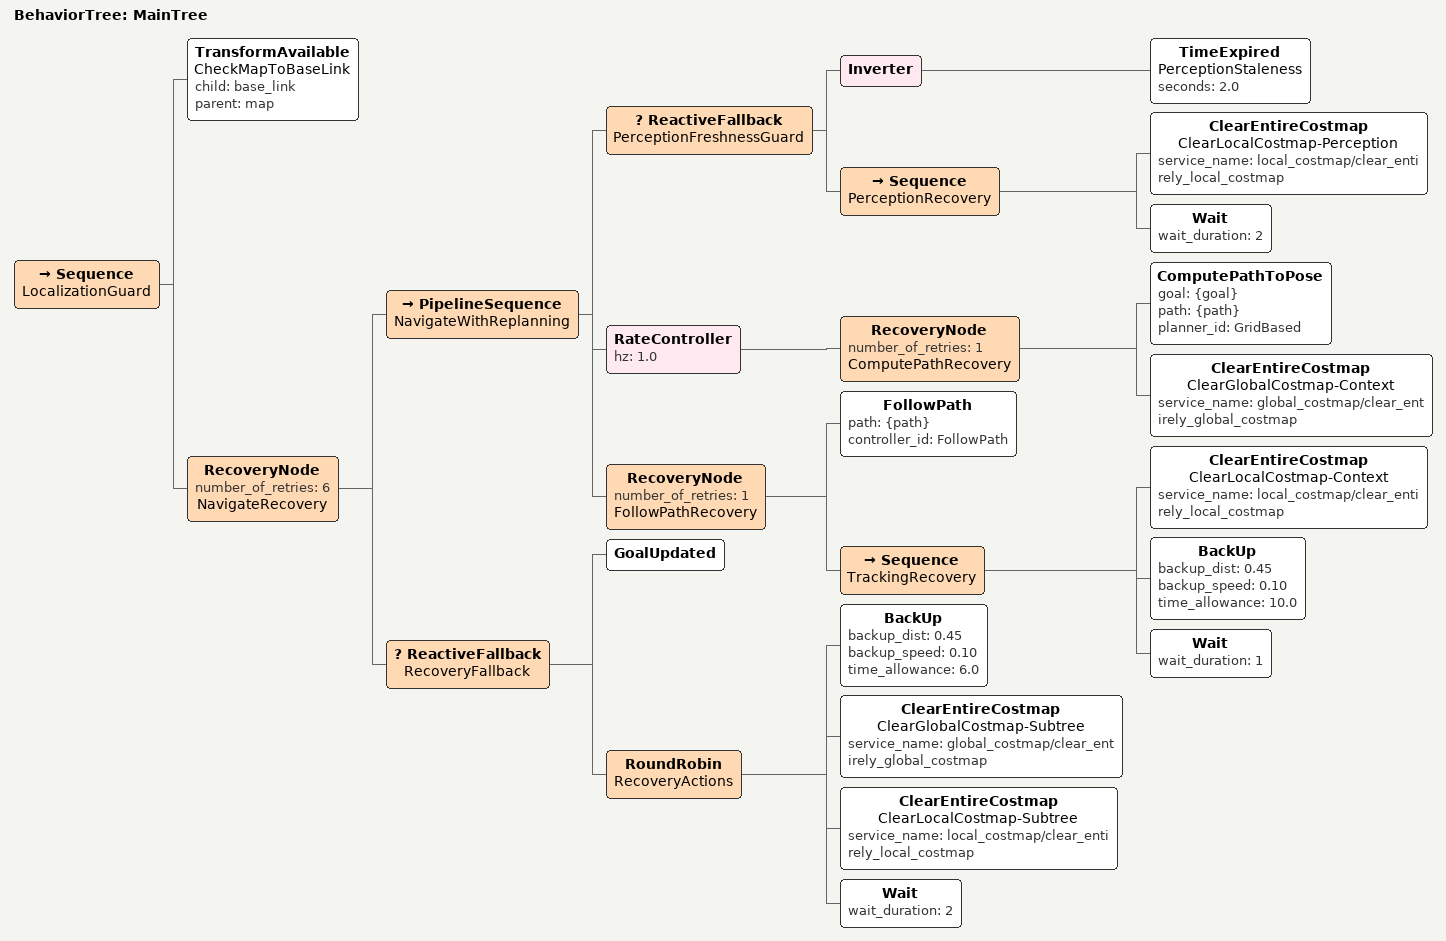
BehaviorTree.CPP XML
<?xml version="1.0"?>
<root main_tree_to_execute="MainTree">
  <BehaviorTree ID="MainTree">

    <!--
      第 0 层：定位有效性前置门控
      map → base_link 变换不可用（FAST-LIO2 未收敛或 EKF 无输出）时，
      立即中止所有导航行为，等待定位恢复。
    -->
    <Sequence name="LocalizationGuard">

      <TransformAvailable
        name="CheckMapToBaseLink"
        child="base_link"
        parent="map"/>

      <!--
        第 1 层：外层恢复节点（最多重试 6 次）
        匹配原始行为树的恢复结构，失败后进入 RecoveryFallback
      -->
      <RecoveryNode number_of_retries="6" name="NavigateRecovery">

        <!--
          主导航流水线：1Hz 重规划 + 路径跟踪
        -->
        <PipelineSequence name="NavigateWithReplanning">

          <!--
            感知数据保鲜检查：距上次代价地图更新超过 2s 则暂停规划，
            清除局部代价地图并等待感知数据恢复。
            使用 TimeExpired 作为哨兵（seconds=2.0s）。
            若感知恢复（TimeExpired 返回 FAILURE），流水线继续执行。
          -->
          <ReactiveFallback name="PerceptionFreshnessGuard">
            <!-- 感知数据新鲜时：TimeExpired 返回 FAILURE → 直接通过 -->
            <Inverter>
              <TimeExpired name="PerceptionStaleness" seconds="2.0"/>
            </Inverter>
            <!-- 感知数据超时：清除局部代价地图 + 短暂等待 -->
            <Sequence name="PerceptionRecovery">
              <ClearEntireCostmap
                name="ClearLocalCostmap-Perception"
                service_name="local_costmap/clear_entirely_local_costmap"/>
              <Wait wait_duration="2"/>
            </Sequence>
          </ReactiveFallback>

          <RateController hz="1.0">
            <RecoveryNode number_of_retries="1" name="ComputePathRecovery">
              <ComputePathToPose
                goal="{goal}"
                path="{path}"
                planner_id="GridBased"/>
              <ClearEntireCostmap
                name="ClearGlobalCostmap-Context"
                service_name="global_costmap/clear_entirely_global_costmap"/>
            </RecoveryNode>
          </RateController>

          <RecoveryNode number_of_retries="1" name="FollowPathRecovery">

            <FollowPath path="{path}" controller_id="FollowPath"/>

            <Sequence name="TrackingRecovery">
              <ClearEntireCostmap
                name="ClearLocalCostmap-Context"
                service_name="local_costmap/clear_entirely_local_costmap"/>
              <BackUp backup_dist="0.45" backup_speed="0.10" time_allowance="10.0"/>
              <Wait wait_duration="1"/>
            </Sequence>

          </RecoveryNode>

        </PipelineSequence>

        <ReactiveFallback name="RecoveryFallback">
          <!-- 外部目标点实时更新：立即重新规划 -->
          <GoalUpdated/>
          <RoundRobin name="RecoveryActions">
            <!-- V0.0.96：首位——让"停在膨胀/致命区内"的规划失败能物理脱困 -->
            <BackUp backup_dist="0.45" backup_speed="0.10" time_allowance="6.0"/>
            <ClearEntireCostmap
              name="ClearGlobalCostmap-Subtree"
              service_name="global_costmap/clear_entirely_global_costmap"/>
            <ClearEntireCostmap
              name="ClearLocalCostmap-Subtree"
              service_name="local_costmap/clear_entirely_local_costmap"/>
            <!-- 等待：障碍物可能短暂通过，或等待人工把车移离致命栅格 -->
            <Wait wait_duration="2"/>
          </RoundRobin>
        </ReactiveFallback>

      </RecoveryNode>
      <!-- /NavigateRecovery -->

    </Sequence>
    <!-- /LocalizationGuard -->

  </BehaviorTree>
</root>
